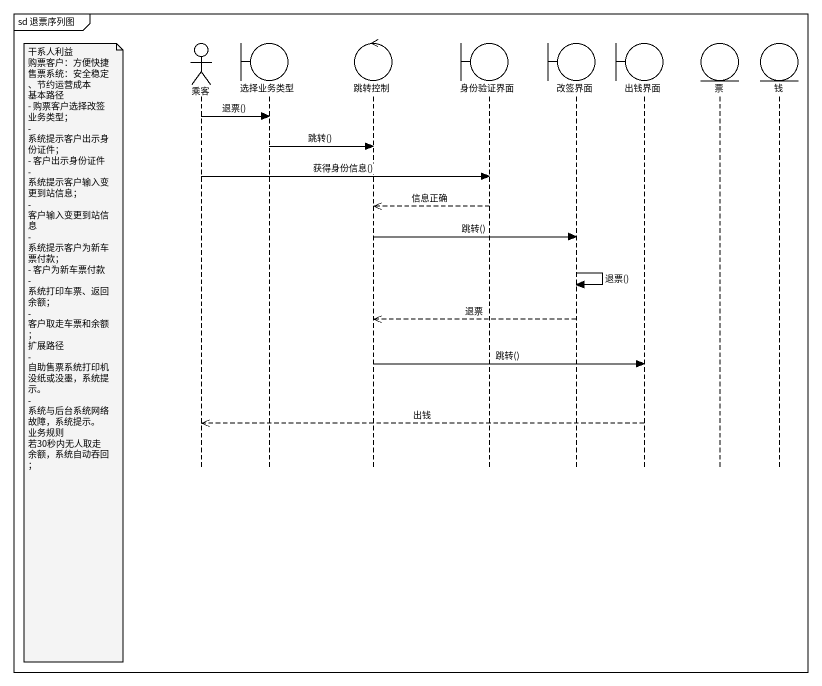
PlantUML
@startuml
mainframe sd 退票序列图
hide footbox
actor 乘客
boundary 选择业务类型
control 跳转控制
boundary 身份验证界面
boundary 改签界面
boundary 出钱界面
entity 票
entity 钱

乘客 -> 选择业务类型 : 退票()
选择业务类型 -> 跳转控制 : 跳转()
乘客 -> 身份验证界面 : 获得身份信息()
身份验证界面 -->> 跳转控制 : 信息正确
跳转控制 -> 改签界面 : 跳转()
改签界面 -> 改签界面 : 退票()
改签界面 -->> 跳转控制 : 退票
note left of 乘客
  干系人利益
  购票客户：方便快捷
  售票系统：安全稳定、节约运营成本
  基本路径
  - 购票客户选择改签 业务类型；
  - 系统提示客户出示身份证件；
  - 客户出示身份证件
  - 系统提示客户输入变更到站信息；
  - 客户输入变更到站信息
  - 系统提示客户为新车票付款；
  - 客户为新车票付款
  - 系统打印车票、返回余额；
  - 客户取走车票和余额；
  扩展路径
  - 自助售票系统打印机没纸或没墨，系统提示。
  - 系统与后台系统网络故障，系统提示。
  业务规则
  若30秒内无人取走余额，系统自动吞回；
end note
跳转控制 -> 出钱界面 : 跳转()
出钱界面 -->> 乘客 : 出钱
@enduml
